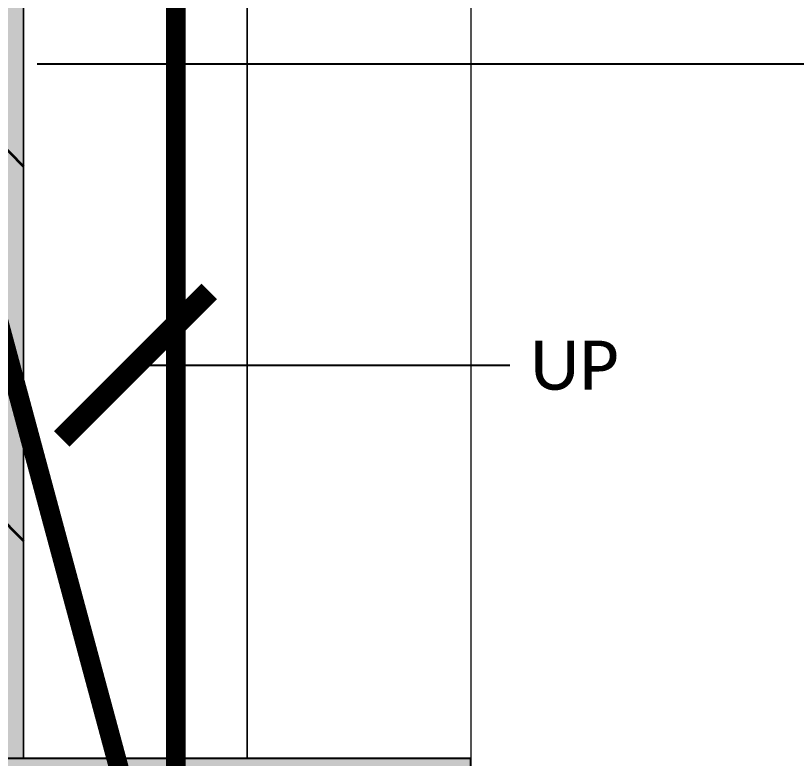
# Model space of a CAD drawing. Header units: millimetres. Extents: x -3567 to 83618, y -21481 to 19784.
# Drawn here: x 13624 to 15213, y 8645 to 10156 of the extents above; entities that cross this region are included whole.
import ezdxf
from ezdxf.enums import TextEntityAlignment as Align

# ---------------------------------------------------------------- set-up
doc = ezdxf.new("R2010")
doc.units = ezdxf.units.MM
doc.header["$LTSCALE"] = 150
doc.linetypes.add('1625E_Roof Plan$0$DASHED', pattern=[0.75, 0.5, -0.25])
doc.linetypes.add('ACAD_ISO10W100', pattern=[18, 12, -3, 0, -3])
for name, color, linetype in [('1625_East Villa$0$ad-Arrow', 32, 'Continuous'), ('1625_East Villa$0$ad-Elevation 10', 8, 'Continuous'), ('1625_East Villa$0$ad-Text main', 7, 'Continuous'), ('1625_East Villa$0$ad-Verandah', 33, 'Continuous'), ('1625E_Roof Plan$0$ad-Secondary Roof', 6, 'Continuous'), ('ad-Section Line', 2, 'Continuous')]:
    doc.layers.add(name, color=color, linetype=linetype)
doc.layers.add('1625_East Villa$0$ad-Landscape', color=94, linetype='Continuous', lineweight=35)
doc.styles.add('1625_East Villa$0$6 U T S R N_Corridor-Basement$0$Standard', font='arial.ttf')
doc.styles.add('1625_East Villa$0$Standard', font='calibril.ttf')
doc.styles.add('ARIAL', font='arial.ttf')
doc.dimstyles.new('1625_East Villa$0$A-100-DIM-INT (MM-FT)', dxfattribs={"dimscale": 50, "dimtxt": 2.4, "dimasz": 1, "dimexe": 5, "dimexo": 100, "dimgap": 1, "dimtad": 0, "dimdec": 0, "dimdsep": 46, "dimtxsty": '1625_East Villa$0$Standard', "dimblk": '1625_East Villa$0$_ArchTick', "dimcen": 0.025, "dimse1": 1, "dimse2": 1, "dimclrd": 256, "dimclre": 256, "dimclrt": 256, "dimazin": 2, "dimtfac": 1, "dimtdec": 0, "dimtix": 1, "dimtmove": 2, "dimatfit": 3, "dimldrblk": '1625_East Villa$0$_ArchTick', "dimfxl": 1, "dimtolj": 1, "dimtzin": 0, "dimarcsym": 0})

# ---------------------------------------------------------------- blocks, each defined once
blk = doc.blocks.new('enuklfk')
at = {"layer": 'ad-Section Line', "linetype": 'ACAD_ISO10W100', "ltscale": 0.5}
blk.add_line((-3847.77, 0), (829.32, 0), dxfattribs=at)
at = {"layer": 'ad-Section Line', "linetype": 'Continuous', "style": 'ARIAL', "width": 0.8}
blk.add_attdef('SECTION-LETTER', text='', height=80, rotation=2340, dxfattribs=at).set_placement((916.85, 0), align=Align.MIDDLE)
blk = doc.blocks.new('zw$4759')
at = {"layer": 'ad-Section Line', "xscale": 4.313292429215451, "yscale": 4.313292429215451, "zscale": 4.313292429215451, "rotation": 180}
blk.add_blockref('enuklfk', (953.4, -3562.5), dxfattribs=at)
blk = doc.blocks.new('1625_East Villa$0$_ArchTick')
at = {"color": 0, "linetype": 'ByBlock', "const_width": 0.15}
blk.add_lwpolyline([(-0.5, -0.5), (0.5, 0.5)], dxfattribs=at)
blk = doc.blocks.new('1625E_Roof Plan')
at = {"layer": '1625E_Roof Plan$0$ad-Secondary Roof', "linetype": '1625E_Roof Plan$0$DASHED', "ltscale": 2, "const_width": 40}
for points in [[(13950, 14220), (13138.3, 11207.5), (13950, 8195)], [(12570, 8195), (10022.5, 11207.5), (12570, 14220), (13950, 14220), (13950, 8195)]]:
    blk.add_lwpolyline(points, close=True, dxfattribs=at)
blk = doc.blocks.new('1625_East Villa$0$zw$959F')
at = {"transparency": 33554559}
h = blk.add_hatch(color=43, dxfattribs=at)
h.dxf.hatch_style = 1
h.paths.add_polyline_path([(0, 0), (1520, 0), (1520, -4975), (0, -4975)])
h = blk.add_hatch(color=256, dxfattribs=at)
h.dxf.hatch_style = 1
h.set_gradient(color1=(153, 204, 0), color2=(63, 127, 0), tint=1, name='INVSPHERICAL')
h.paths.add_polyline_path([(0, -8875), (2430, -8875), (2430, -4975), (0, -4975)])
h = blk.add_hatch(dxfattribs=at)
h.set_pattern_fill('GRASS', color=74)
h.set_pattern_definition([(90, (-1096435.541, 661200.024), (-17.96051224, 17.96051224), [4.7625, -31.1585245]), (45, (-1096435.54, 661200.024), (-17.96051224, 17.96051224), [4.7625, -20.6375]), (135, (-1096435.54, 661200.024), (-17.96051224, -17.96051224), [4.7625, -20.6375])])
h.paths.add_polyline_path([(0, -8875), (2430, -8875), (2430, -4975), (0, -4975)])
at = {"layer": '1625_East Villa$0$ad-Landscape', "transparency": 33554687}
h = blk.add_hatch(dxfattribs=at)
h.set_pattern_fill('DOLMIT', color=44, scale=10, angle=270)
h.set_pattern_definition([(270, (-454666.75, 133732.39), (63.5, -1e-14), []), (315, (-454666.75, 133732.4), (126.999913, 126.999913), [89.80256, -179.60512])])
h.paths.add_polyline_path([(0, 0), (1520, 0), (1520, -4975), (0, -4975)])
at = {"layer": '1625_East Villa$0$ad-Elevation 10'}
blk.add_lwpolyline([(0, -8875), (2430, -8875), (2430, -4975), (0, -4975)], close=True, dxfattribs=at)
at = {"layer": '1625_East Villa$0$ad-Verandah', "lineweight": 9}
for points in [[(0, 0), (1520, 0), (1520, -4975), (0, -4975)], [(1975, -4975), (1520, -4975), (1520, -3375), (1975, -3375)], [(2430, -4975), (1975, -4975), (1975, -3375), (2430, -3375)]]:
    blk.add_lwpolyline(points, close=True, dxfattribs=at)
at = {"layer": '1625_East Villa$0$ad-Text main', "insert": (2641.3, -4175.7, 0), "char_height": 100, "width": 207.6, "attachment_point": 5, "style": '1625_East Villa$0$6 U T S R N_Corridor-Basement$0$Standard', "bg_fill": 2}
blk.add_mtext('{\\fCalibri Light|b0|i0|c0|p34;UP}', dxfattribs=at)
at = {"layer": '1625_East Villa$0$ad-Arrow'}
blk.add_leader([(1747.8, -4175), (2509.4, -4175)], dimstyle='1625_East Villa$0$A-100-DIM-INT (MM-FT)', override={"dimscale": 1, "dimasz": 300, "dimgap": 50, "dimtad": 0}, dxfattribs=at)
blk = doc.blocks.new('1625_East Villa')
at = {"layer": '1625_East Villa$0$ad-Verandah'}
blk.add_blockref('1625_East Villa$0$zw$959F', (12120, 13620), dxfattribs=at)
blk.add_blockref('1625E_Roof Plan', (0, 0))

msp = doc.modelspace()

# ---------------------------------------------------------------- block references
msp.add_blockref('1625_East Villa', (0, 0))

# ---------------------------------------------------------------- next in the draw order: block references
msp.add_blockref('zw$4759', (0, 13620))

doc.saveas('drawing.dxf')
